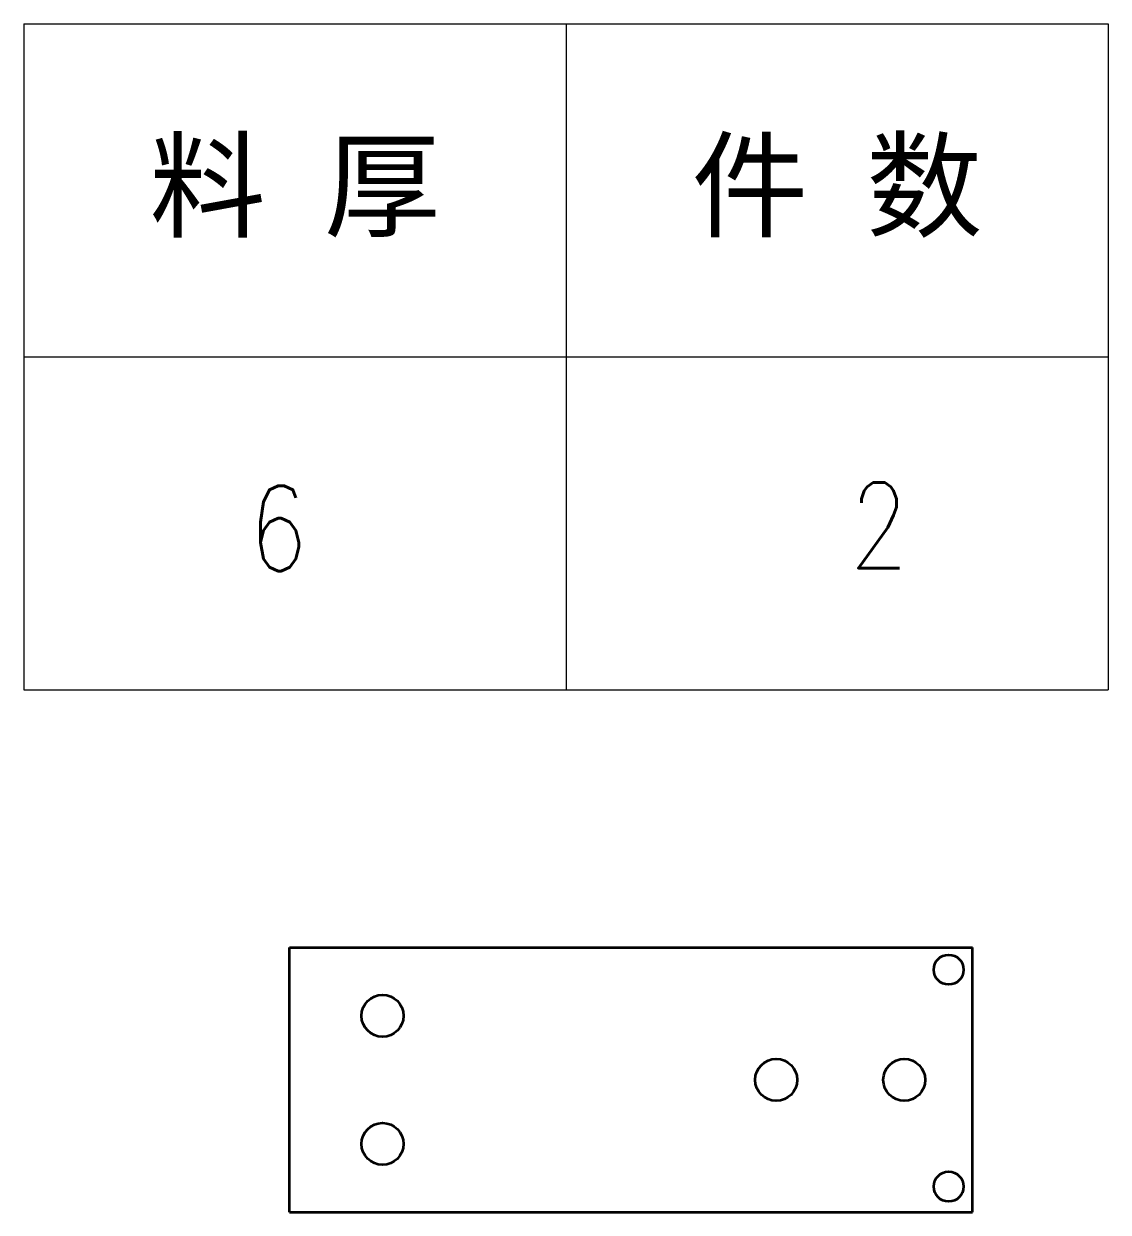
# Model space of a CAD drawing. Header units: millimetres. Extents: x -47800 to 104182, y -50696 to 46579.
# Drawn here: x -47723.8 to -47596.8, y 46319 to 46458.2 of the extents above; entities that cross this region are included whole.
import ezdxf
from ezdxf.enums import TextEntityAlignment as Align

# ---------------------------------------------------------------- set-up
doc = ezdxf.new("R2010")
doc.units = ezdxf.units.MM
doc.header["$LTSCALE"] = 0.5
doc.layers.add('标注线', color=3, linetype='Continuous', lineweight=18)
doc.layers.add('粗实线', color=7, linetype='Continuous', lineweight=35)
doc.styles.add('DIM', font='romans.shx', dxfattribs={"width": 0.8, "bigfont": 'bigfont.shx'})
doc.styles.get("Standard").update_dxf_attribs({"font": 'simplex.shx'})

# ---------------------------------------------------------------- blocks, each defined once
blk = doc.blocks.new('*T259')
at = {"color": 0, "linetype": 'ByBlock', "lineweight": -2, "transparency": 16777216}
for p, q in [((0, 0), (127, 0)), ((0, 0), (0, -78)), ((63.5, 0), (63.5, -78)), ((127, 0), (127, -78)), ((0, -39), (127, -39)), ((0, -78), (127, -78))]:
    blk.add_line(p, q, dxfattribs=at)
at = {"color": 0, "transparency": 16777216, "char_height": 10, "width": 60.5, "attachment_point": 5}
for s, insert in [('{\\fSimSun|b0|i0|c134|p2;料 厚}', (31.75, -19.5)), ('{\\fSimSun|b0|i0|c134|p2;件 数}', (95.25, -19.5))]:
    blk.add_mtext(s, dxfattribs=dict(at, insert=insert))
blk = doc.blocks.new('拆图参数')
blk.add_blockref('*T259', (-63.5, 78))
at = {"style": 'DIM', "width": 0.8}
blk.add_attdef('6', text='', height=10, dxfattribs=at).set_placement((-37.13, 18.91), align=Align.MIDDLE_LEFT)
blk.add_attdef('1', text='', height=10, dxfattribs=at).set_placement((36.65, 19.27), align=Align.MIDDLE_CENTER)

msp = doc.modelspace()

# ---------------------------------------------------------------- linework, layer by layer
at = {"layer": '粗实线', "lineweight": 35}
for p, q in [((-47692.735, 46350.014), (-47612.735, 46350.014)), ((-47692.735, 46319.014), (-47692.735, 46350.014)), ((-47612.735, 46319.014), (-47612.735, 46350.014)), ((-47692.735, 46319.014), (-47612.735, 46319.014))]:
    msp.add_line(p, q, dxfattribs=at)
for centre, radius in [((-47615.534, 46347.414), 1.75), ((-47681.835, 46342.014), 2.459), ((-47635.735, 46334.514), 2.458), ((-47620.735, 46334.514), 2.458), ((-47681.835, 46327.014), 2.459), ((-47615.534, 46322.014), 1.75)]:
    msp.add_circle(centre, radius, dxfattribs=at)

# ---------------------------------------------------------------- block references
at = {"layer": '标注线'}
msp.add_blockref('拆图参数', (-47660.348, 46380.175), dxfattribs=at).add_auto_attribs({'1': '2', '6': '6'})

doc.saveas('drawing.dxf')
